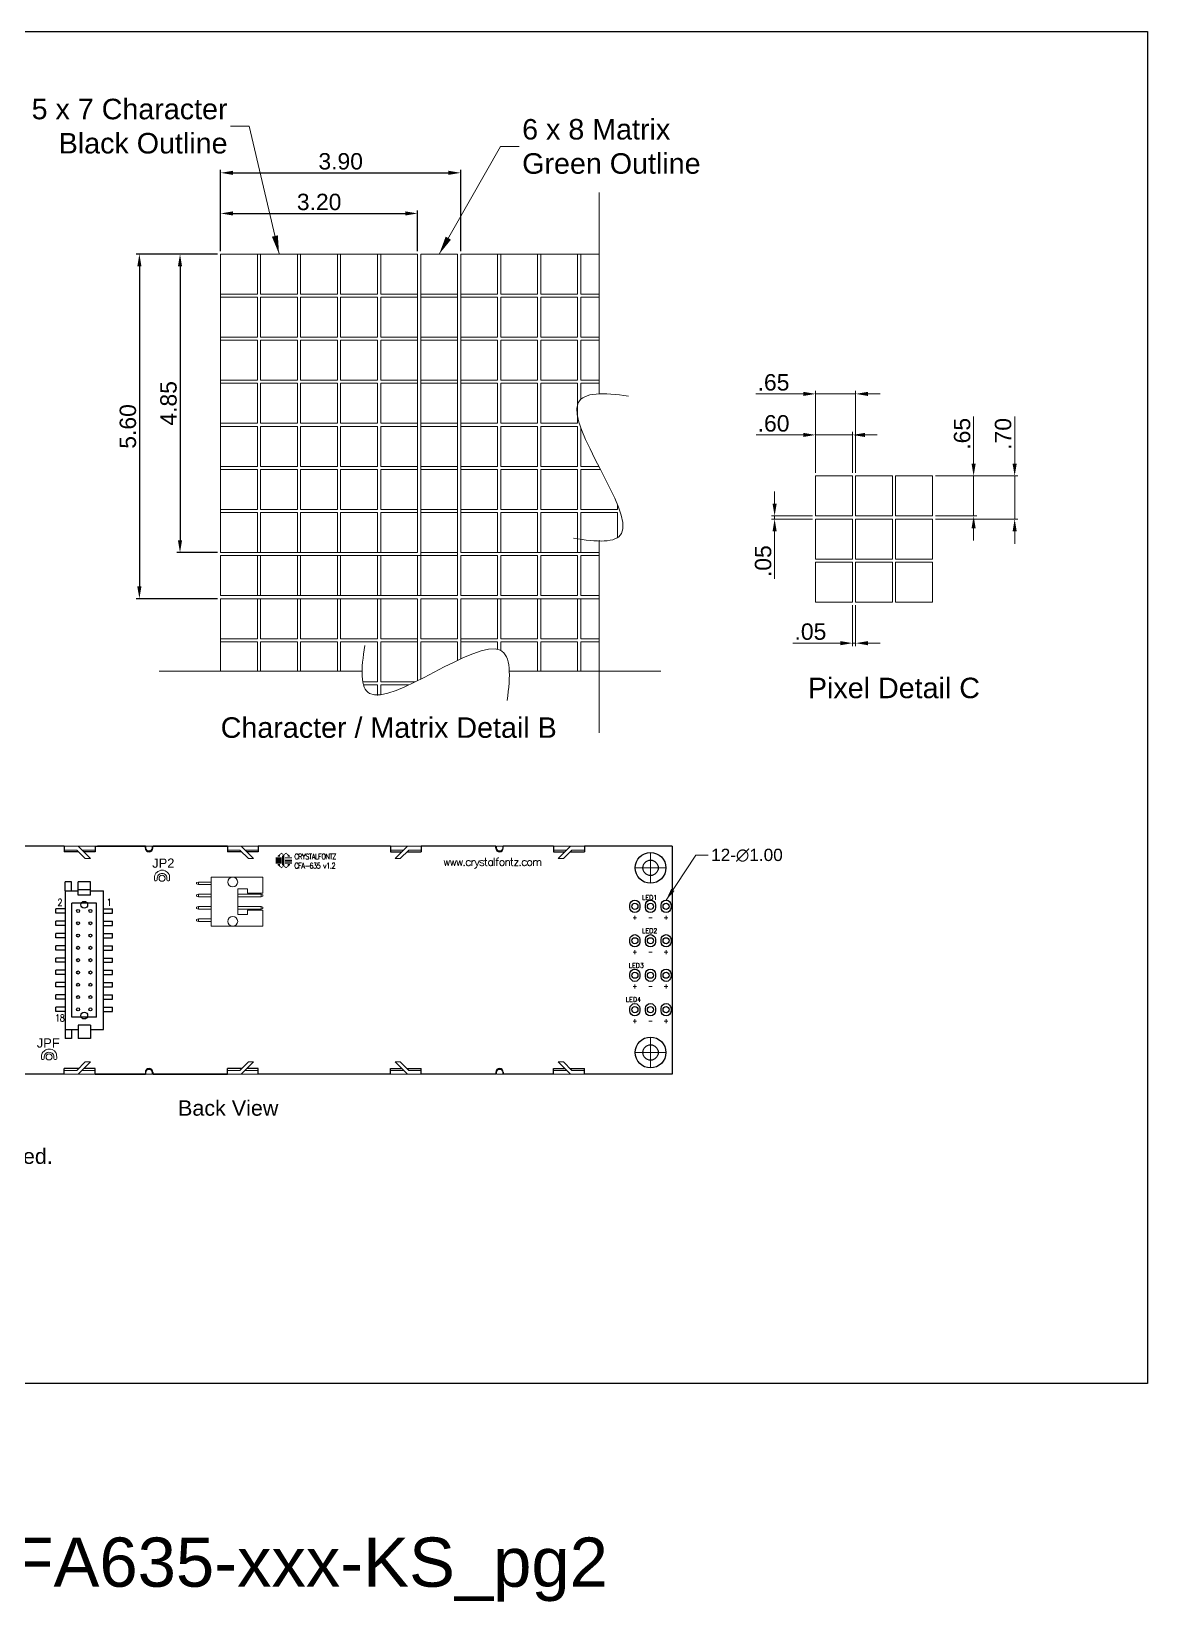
# Model space of a CAD drawing. Extents: x 365 to 1637, y -92 to 444.
# Drawn here: x 794.9 to 976.2, y 188.8 to 443.9 of the extents above; entities that cross this region are included whole.
import ezdxf

# ---------------------------------------------------------------- set-up
doc = ezdxf.new("R2010")
doc.units = 0
doc.linetypes.add('CENTER2', pattern=[28.575, 19.05, -3.175, 3.175, -3.175])
doc.layers.get('0').update_dxf_attribs({"linetype": 'CONTINUOUS'})
doc.layers.get('DEFPOINTS').update_dxf_attribs({"color": 252, "linetype": 'CONTINUOUS'})
for name, color, linetype, lineweight in [('-Dim_mm', 5, 'CONTINUOUS', 13), ('-Text', 7, 'CONTINUOUS', 9), ('AA Detail', 6, 'CONTINUOUS', 20), ('ACTIVE_AREA', 6, 'CONTINUOUS', 0), ('BEZEL', 7, 'CONTINUOUS', 18), ('CENTER', 1, 'CENTER2', 9), ('Character', 7, 'CONTINUOUS', 20), ('USB', 253, 'CONTINUOUS', 0)]:
    doc.layers.add(name, color=color, linetype=linetype, lineweight=lineweight)
for name, color, linetype in [('OBJ', 7, 'CONTINUOUS'), ('PCB', 94, 'CONTINUOUS'), ('TEXT', 5, 'CONTINUOUS')]:
    doc.layers.add(name, color=color, linetype=linetype)
doc.layers.add('VIEWPORT', color=8, linetype='CONTINUOUS', plot=False)
doc.styles.add('MOBack', font='simplex8.shx', dxfattribs={"height": 2.5})
doc.styles.get("Standard").update_dxf_attribs({"font": 'arial.ttf'})
doc.styles.add('STYLE1', font='arial.ttf')
doc.dimstyles.new('10x LO_mm', dxfattribs={"dimtxt": 2.6666, "dimasz": 2, "dimexe": 0.5, "dimexo": 0.5, "dimgap": 0.5, "dimtad": 1, "dimlfac": 0.1, "dimzin": 4, "dimdsep": 46, "dimtxsty": 'STYLE1', "dimcen": -2.5, "dimclrd": 256, "dimclre": 256, "dimclrt": 256, "dimadec": 0, "dimazin": 0, "dimtp": 0.5, "dimtm": 0.5, "dimtfac": 1, "dimtmove": 0, "dimatfit": 1, "dimfxl": 0, "dimtolj": 1, "dimtzin": 0, "dimlwd": -1, "dimlwe": -1, "dimarcsym": 0})
doc.dimstyles.new('10x_mm', dxfattribs={"dimtxt": 2.66, "dimasz": 2, "dimexe": 0.5, "dimexo": 0.5, "dimgap": 0.5, "dimtad": 1, "dimlfac": 0.1, "dimzin": 4, "dimdsep": 46, "dimtxsty": 'STYLE1', "dimcen": 2.5, "dimclrd": 256, "dimclre": 256, "dimclrt": 256, "dimadec": 0, "dimazin": 0, "dimtp": 0.5, "dimtm": 0.5, "dimtfac": 1, "dimtmove": 0, "dimatfit": 1, "dimfxl": 0, "dimtolj": 1, "dimtzin": 0, "dimlwd": -1, "dimlwe": -1, "dimarcsym": 0})
doc.dimstyles.new('Cfontz_mm', dxfattribs={"dimtxt": 2, "dimasz": 2, "dimexe": 0.5, "dimexo": 0.5, "dimgap": 0.5, "dimtad": 1, "dimzin": 4, "dimdsep": 46, "dimtxsty": 'STYLE1', "dimcen": 2.5, "dimclrd": 256, "dimclre": 256, "dimclrt": 256, "dimadec": 0, "dimazin": 0, "dimtp": 0.5, "dimtm": 0.5, "dimtfac": 1, "dimtmove": 0, "dimatfit": 1, "dimfxl": 0, "dimtolj": 1, "dimtzin": 0, "dimlwd": -1, "dimlwe": -1, "dimarcsym": 0})
doc.dimstyles.new('LO_mm', dxfattribs={"dimtxt": 2.6666, "dimasz": 3, "dimexe": 0.5, "dimexo": 0.5, "dimgap": 0.5, "dimtad": 1, "dimzin": 4, "dimdsep": 46, "dimtxsty": 'STYLE1', "dimcen": -2.5, "dimclrd": 256, "dimclre": 256, "dimclrt": 256, "dimadec": 0, "dimazin": 0, "dimtp": 0.5, "dimtm": 0.5, "dimtfac": 1, "dimtmove": 0, "dimatfit": 1, "dimfxl": 0, "dimtolj": 1, "dimtzin": 0, "dimlwd": -1, "dimlwe": -1, "dimarcsym": 0})

# ---------------------------------------------------------------- blocks, each defined once
blk = doc.blocks.new('*D84')
at = {"layer": '-Dim_mm', "transparency": 16777216}
for p, q in [((920.28, 378.33), (912.62, 378.33)), ((922.28, 372.16), (922.28, 378.83)), ((928.28, 378.33), (922.28, 378.33)), ((928.28, 372.16), (928.28, 378.83)), ((930.28, 378.33), (932.28, 378.33))]:
    blk.add_line(p, q, dxfattribs=at)
for points in [[(920.28, 378.66), (920.28, 378), (922.28, 378.33)], [(930.28, 378.66), (930.28, 378), (928.28, 378.33)]]:
    blk.add_solid(points, dxfattribs=at)
at = {"layer": 'DEFPOINTS', "color": 0, "transparency": 16777216}
for p in [(922.28, 378.33), (922.28, 371.66), (928.28, 371.66)]:
    blk.add_point(p, dxfattribs=at)
at = {"layer": '-Dim_mm', "transparency": 16777216, "insert": (915.45, 380.19), "char_height": 2.667, "attachment_point": 5, "style": 'STYLE1'}
blk.add_mtext('\\A1;.60', dxfattribs=at)
blk = doc.blocks.new('*D85')
at = {"layer": '-Dim_mm', "transparency": 16777216}
for p, q in [((922.28, 372.16), (922.28, 385.5)), ((928.78, 372.16), (928.78, 385.5)), ((920.28, 385), (912.59, 385)), ((928.78, 385), (922.28, 385)), ((930.78, 385), (932.78, 385))]:
    blk.add_line(p, q, dxfattribs=at)
for points in [[(920.28, 385.33), (920.28, 384.66), (922.28, 385)], [(930.78, 385.33), (930.78, 384.66), (928.78, 385)]]:
    blk.add_solid(points, dxfattribs=at)
at = {"layer": 'DEFPOINTS', "color": 0, "transparency": 16777216}
for p in [(922.28, 385), (922.28, 371.66), (928.78, 371.66)]:
    blk.add_point(p, dxfattribs=at)
at = {"layer": '-Dim_mm', "transparency": 16777216, "insert": (915.44, 386.86), "char_height": 2.667, "attachment_point": 5, "style": 'STYLE1'}
blk.add_mtext('\\A1;.65', dxfattribs=at)
blk = doc.blocks.new('*D86')
at = {"layer": '-Dim_mm', "transparency": 16777216}
for p, q in [((947.95, 373.66), (947.95, 381.35)), ((941.78, 371.66), (948.45, 371.66)), ((947.95, 365.16), (947.95, 371.66)), ((941.78, 365.16), (948.45, 365.16)), ((947.95, 363.16), (947.95, 361.16))]:
    blk.add_line(p, q, dxfattribs=at)
for points in [[(947.62, 373.66), (948.28, 373.66), (947.95, 371.66)], [(947.62, 363.16), (948.28, 363.16), (947.95, 365.16)]]:
    blk.add_solid(points, dxfattribs=at)
at = {"layer": 'DEFPOINTS', "color": 0, "transparency": 16777216}
for p in [(941.28, 371.66), (947.95, 371.66), (941.28, 365.16)]:
    blk.add_point(p, dxfattribs=at)
at = {"layer": '-Dim_mm', "transparency": 16777216, "insert": (946.09, 378.51), "char_height": 2.667, "attachment_point": 5, "rotation": 90, "style": 'STYLE1'}
blk.add_mtext('\\A1;.65', dxfattribs=at)
blk = doc.blocks.new('*D87')
at = {"layer": '-Dim_mm', "transparency": 16777216}
for p, q in [((954.62, 373.66), (954.62, 381.32)), ((941.78, 371.66), (955.12, 371.66)), ((954.62, 364.66), (954.62, 371.66)), ((941.78, 364.66), (955.12, 364.66)), ((954.62, 362.66), (954.62, 360.66))]:
    blk.add_line(p, q, dxfattribs=at)
for points in [[(954.28, 373.66), (954.95, 373.66), (954.62, 371.66)], [(954.28, 362.66), (954.95, 362.66), (954.62, 364.66)]]:
    blk.add_solid(points, dxfattribs=at)
at = {"layer": 'DEFPOINTS', "color": 0, "transparency": 16777216}
for p in [(941.28, 371.66), (954.62, 371.66), (941.28, 364.66)]:
    blk.add_point(p, dxfattribs=at)
at = {"layer": '-Dim_mm', "transparency": 16777216, "insert": (952.75, 378.49), "char_height": 2.667, "attachment_point": 5, "rotation": 90, "style": 'STYLE1'}
blk.add_mtext('\\A1;.70', dxfattribs=at)
blk = doc.blocks.new('*D88')
at = {"layer": '-Dim_mm', "transparency": 16777216}
for p, q in [((928.28, 350.66), (928.28, 344)), ((928.78, 350.66), (928.78, 344)), ((926.28, 344.5), (918.59, 344.5)), ((928.78, 344.5), (928.28, 344.5)), ((930.78, 344.5), (932.78, 344.5))]:
    blk.add_line(p, q, dxfattribs=at)
for points in [[(926.28, 344.83), (926.28, 344.16), (928.28, 344.5)], [(930.78, 344.83), (930.78, 344.16), (928.78, 344.5)]]:
    blk.add_solid(points, dxfattribs=at)
at = {"layer": 'DEFPOINTS', "color": 0, "transparency": 16777216}
for p in [(928.28, 351.16), (928.78, 351.16), (928.28, 344.5)]:
    blk.add_point(p, dxfattribs=at)
at = {"layer": '-Dim_mm', "transparency": 16777216, "insert": (921.44, 346.36), "char_height": 2.667, "attachment_point": 5, "style": 'STYLE1'}
blk.add_mtext('\\A1;.05', dxfattribs=at)
blk = doc.blocks.new('*D89')
at = {"layer": '-Dim_mm', "transparency": 16777216}
for p, q in [((915.62, 367.16), (915.62, 369.16)), ((921.78, 365.16), (915.12, 365.16)), ((915.62, 365.16), (915.62, 364.66)), ((921.78, 364.66), (915.12, 364.66)), ((915.62, 362.66), (915.62, 354.97))]:
    blk.add_line(p, q, dxfattribs=at)
for points in [[(915.28, 367.16), (915.95, 367.16), (915.62, 365.16)], [(915.28, 362.66), (915.95, 362.66), (915.62, 364.66)]]:
    blk.add_solid(points, dxfattribs=at)
at = {"layer": 'DEFPOINTS', "color": 0, "transparency": 16777216}
for p in [(922.28, 365.16), (915.62, 364.66), (922.28, 364.66)]:
    blk.add_point(p, dxfattribs=at)
at = {"layer": '-Dim_mm', "transparency": 16777216, "insert": (913.76, 357.82), "char_height": 2.667, "attachment_point": 5, "rotation": 90, "style": 'STYLE1'}
blk.add_mtext('\\A1;.05', dxfattribs=at)
blk = doc.blocks.new('*D95')
at = {"layer": 'DEFPOINTS', "color": 0, "transparency": 16777216}
for p in [(857.62, 414.31), (825.62, 407.71), (857.62, 407.71)]:
    blk.add_point(p, dxfattribs=at)
at = {"layer": 'TEXT', "transparency": 16777216}
for p, q in [((825.62, 408.21), (825.62, 414.81)), ((827.62, 414.31), (855.62, 414.31)), ((857.62, 408.21), (857.62, 414.81))]:
    blk.add_line(p, q, dxfattribs=at)
for points in [[(827.62, 414.65), (827.62, 413.98), (825.62, 414.31)], [(855.62, 414.65), (855.62, 413.98), (857.62, 414.31)]]:
    blk.add_solid(points, dxfattribs=at)
at = {"layer": 'TEXT', "transparency": 16777216, "insert": (841.62, 416.17), "char_height": 2.66, "attachment_point": 5, "style": 'STYLE1'}
blk.add_mtext('\\A1;3.20', dxfattribs=at)
blk = doc.blocks.new('*D96')
at = {"layer": 'DEFPOINTS', "color": 0, "transparency": 16777216}
for p in [(864.62, 420.91), (825.62, 407.71), (864.62, 407.71)]:
    blk.add_point(p, dxfattribs=at)
at = {"layer": 'TEXT', "transparency": 16777216}
for p, q in [((825.62, 408.21), (825.62, 421.41)), ((864.62, 408.21), (864.62, 421.41)), ((827.62, 420.91), (862.62, 420.91))]:
    blk.add_line(p, q, dxfattribs=at)
for points in [[(827.62, 421.25), (827.62, 420.58), (825.62, 420.91)], [(862.62, 421.25), (862.62, 420.58), (864.62, 420.91)]]:
    blk.add_solid(points, dxfattribs=at)
at = {"layer": 'TEXT', "transparency": 16777216, "insert": (845.12, 422.77), "char_height": 2.66, "attachment_point": 5, "style": 'STYLE1'}
blk.add_mtext('\\A1;3.90', dxfattribs=at)
blk = doc.blocks.new('*D97')
at = {"layer": 'DEFPOINTS', "color": 0, "transparency": 16777216}
for p in [(825.62, 407.71), (819.02, 359.21), (825.62, 359.21)]:
    blk.add_point(p, dxfattribs=at)
at = {"layer": 'TEXT', "transparency": 16777216}
for p, q in [((825.12, 407.71), (818.52, 407.71)), ((819.02, 405.71), (819.02, 361.21)), ((825.12, 359.21), (818.52, 359.21))]:
    blk.add_line(p, q, dxfattribs=at)
for points in [[(818.68, 405.71), (819.35, 405.71), (819.02, 407.71)], [(818.68, 361.21), (819.35, 361.21), (819.02, 359.21)]]:
    blk.add_solid(points, dxfattribs=at)
at = {"layer": 'TEXT', "transparency": 16777216, "insert": (817.16, 383.46), "char_height": 2.66, "attachment_point": 5, "rotation": 90, "style": 'STYLE1'}
blk.add_mtext('\\A1;4.85', dxfattribs=at)
blk = doc.blocks.new('*D98')
at = {"layer": 'DEFPOINTS', "color": 0, "transparency": 16777216}
for p in [(825.62, 407.71), (812.42, 351.71), (825.62, 351.71)]:
    blk.add_point(p, dxfattribs=at)
at = {"layer": 'TEXT', "transparency": 16777216}
for p, q in [((825.12, 407.71), (811.92, 407.71)), ((812.42, 405.71), (812.42, 353.71)), ((825.12, 351.71), (811.92, 351.71))]:
    blk.add_line(p, q, dxfattribs=at)
for points in [[(812.08, 405.71), (812.75, 405.71), (812.42, 407.71)], [(812.08, 353.71), (812.75, 353.71), (812.42, 351.71)]]:
    blk.add_solid(points, dxfattribs=at)
at = {"layer": 'TEXT', "transparency": 16777216, "insert": (810.56, 379.71), "char_height": 2.66, "attachment_point": 5, "rotation": 90, "style": 'STYLE1'}
blk.add_mtext('\\A1;5.60', dxfattribs=at)

msp = doc.modelspace()

# ---------------------------------------------------------------- linework, layer by layer
at = {"layer": '-Dim_mm'}
for p, q in [((887.118, 385.013), (887.118, 417.715)), ((887.118, 361.224), (887.118, 329.944)), ((848.589, 339.944), (815.618, 339.944)), ((872.513, 339.944), (897.118, 339.944))]:
    msp.add_line(p, q, dxfattribs=at)
for points in [[(882.94, 361.569), (886.766, 360.894), (897.398, 360.431), (876.977, 385.382), (887.839, 385.25), (891.878, 384.648)], [(849.069, 344.121), (848.394, 340.296), (847.931, 329.664), (872.882, 350.085), (872.75, 339.223), (872.148, 335.184)]]:
    msp.add_open_spline(points, degree=3, knots=[1.7718232, 1.7718232, 1.7718232, 1.7718232, 5.4594585, 14.4190278, 18.2769935, 18.2769935, 18.2769935, 18.2769935], dxfattribs=at)
at = {"layer": 'AA Detail'}
for points in [[(922.283, 371.663), (928.283, 371.663), (928.283, 365.163), (922.283, 365.163)], [(928.783, 371.663), (934.783, 371.663), (934.783, 365.163), (928.783, 365.163)], [(935.283, 371.663), (941.283, 371.663), (941.283, 365.163), (935.283, 365.163)], [(922.283, 364.663), (928.283, 364.663), (928.283, 358.163), (922.283, 358.163)], [(928.783, 364.663), (934.783, 364.663), (934.783, 358.163), (928.783, 358.163)], [(935.283, 364.663), (941.283, 364.663), (941.283, 358.163), (935.283, 358.163)], [(922.283, 357.663), (928.283, 357.663), (928.283, 351.163), (922.283, 351.163)], [(928.783, 357.663), (934.783, 357.663), (934.783, 351.163), (928.783, 351.163)], [(935.283, 357.663), (941.283, 357.663), (941.283, 351.163), (935.283, 351.163)]]:
    msp.add_lwpolyline(points, close=True, dxfattribs=at)
at = {"layer": 'ACTIVE_AREA'}
for points in [[(831.618, 407.715), (825.618, 407.715), (825.618, 401.215), (831.618, 401.215)], [(838.118, 407.715), (832.118, 407.715), (832.118, 401.215), (838.118, 401.215)], [(844.618, 407.715), (838.618, 407.715), (838.618, 401.215), (844.618, 401.215)], [(851.118, 407.715), (845.118, 407.715), (845.118, 401.215), (851.118, 401.215)], [(857.618, 407.715), (851.618, 407.715), (851.618, 401.215), (857.618, 401.215)], [(864.118, 407.715), (858.118, 407.715), (858.118, 401.215), (864.118, 401.215)], [(870.618, 407.715), (864.618, 407.715), (864.618, 401.215), (870.618, 401.215)], [(877.118, 407.715), (871.118, 407.715), (871.118, 401.215), (877.118, 401.215)], [(883.618, 407.715), (877.618, 407.715), (877.618, 401.215), (883.618, 401.215)], [(831.618, 400.715), (825.618, 400.715), (825.618, 394.215), (831.618, 394.215)], [(838.118, 400.715), (832.118, 400.715), (832.118, 394.215), (838.118, 394.215)], [(844.618, 400.715), (838.618, 400.715), (838.618, 394.215), (844.618, 394.215)], [(851.118, 400.715), (845.118, 400.715), (845.118, 394.215), (851.118, 394.215)], [(857.618, 400.715), (851.618, 400.715), (851.618, 394.215), (857.618, 394.215)], [(864.118, 400.715), (858.118, 400.715), (858.118, 394.215), (864.118, 394.215)], [(870.618, 400.715), (864.618, 400.715), (864.618, 394.215), (870.618, 394.215)], [(877.118, 400.715), (871.118, 400.715), (871.118, 394.215), (877.118, 394.215)], [(883.618, 400.715), (877.618, 400.715), (877.618, 394.215), (883.618, 394.215)], [(831.618, 393.715), (825.618, 393.715), (825.618, 387.215), (831.618, 387.215)], [(838.118, 393.715), (832.118, 393.715), (832.118, 387.215), (838.118, 387.215)], [(844.618, 393.715), (838.618, 393.715), (838.618, 387.215), (844.618, 387.215)], [(851.118, 393.715), (845.118, 393.715), (845.118, 387.215), (851.118, 387.215)], [(857.618, 393.715), (851.618, 393.715), (851.618, 387.215), (857.618, 387.215)], [(864.118, 393.715), (858.118, 393.715), (858.118, 387.215), (864.118, 387.215)], [(870.618, 393.715), (864.618, 393.715), (864.618, 387.215), (870.618, 387.215)], [(877.118, 393.715), (871.118, 393.715), (871.118, 387.215), (877.118, 387.215)], [(883.618, 393.715), (877.618, 393.715), (877.618, 387.215), (883.618, 387.215)], [(831.618, 386.715), (825.618, 386.715), (825.618, 380.215), (831.618, 380.215)], [(838.118, 386.715), (832.118, 386.715), (832.118, 380.215), (838.118, 380.215)], [(844.618, 386.715), (838.618, 386.715), (838.618, 380.215), (844.618, 380.215)], [(851.118, 386.715), (845.118, 386.715), (845.118, 380.215), (851.118, 380.215)], [(857.618, 386.715), (851.618, 386.715), (851.618, 380.215), (857.618, 380.215)], [(864.118, 386.715), (858.118, 386.715), (858.118, 380.215), (864.118, 380.215)], [(870.618, 386.715), (864.618, 386.715), (864.618, 380.215), (870.618, 380.215)], [(877.118, 386.715), (871.118, 386.715), (871.118, 380.215), (877.118, 380.215)], [(883.618, 386.715), (877.618, 386.715), (877.618, 380.215), (883.618, 380.215)], [(831.618, 379.715), (825.618, 379.715), (825.618, 373.215), (831.618, 373.215)], [(838.118, 379.715), (832.118, 379.715), (832.118, 373.215), (838.118, 373.215)], [(844.618, 379.715), (838.618, 379.715), (838.618, 373.215), (844.618, 373.215)], [(851.118, 379.715), (845.118, 379.715), (845.118, 373.215), (851.118, 373.215)], [(857.618, 379.715), (851.618, 379.715), (851.618, 373.215), (857.618, 373.215)], [(864.118, 379.715), (858.118, 379.715), (858.118, 373.215), (864.118, 373.215)], [(870.618, 379.715), (864.618, 379.715), (864.618, 373.215), (870.618, 373.215)], [(877.118, 379.715), (871.118, 379.715), (871.118, 373.215), (877.118, 373.215)], [(883.618, 379.715), (877.618, 379.715), (877.618, 373.215), (883.618, 373.215)], [(831.618, 372.715), (825.618, 372.715), (825.618, 366.215), (831.618, 366.215)], [(838.118, 372.715), (832.118, 372.715), (832.118, 366.215), (838.118, 366.215)], [(844.618, 372.715), (838.618, 372.715), (838.618, 366.215), (844.618, 366.215)], [(851.118, 372.715), (845.118, 372.715), (845.118, 366.215), (851.118, 366.215)], [(857.618, 372.715), (851.618, 372.715), (851.618, 366.215), (857.618, 366.215)], [(864.118, 372.715), (858.118, 372.715), (858.118, 366.215), (864.118, 366.215)], [(870.618, 372.715), (864.618, 372.715), (864.618, 366.215), (870.618, 366.215)], [(877.118, 372.715), (871.118, 372.715), (871.118, 366.215), (877.118, 366.215)], [(883.618, 372.715), (877.618, 372.715), (877.618, 366.215), (883.618, 366.215)], [(831.618, 365.715), (825.618, 365.715), (825.618, 359.215), (831.618, 359.215)], [(838.118, 365.715), (832.118, 365.715), (832.118, 359.215), (838.118, 359.215)], [(844.618, 365.715), (838.618, 365.715), (838.618, 359.215), (844.618, 359.215)], [(851.118, 365.715), (845.118, 365.715), (845.118, 359.215), (851.118, 359.215)], [(857.618, 365.715), (851.618, 365.715), (851.618, 359.215), (857.618, 359.215)], [(864.118, 365.715), (858.118, 365.715), (858.118, 359.215), (864.118, 359.215)], [(870.618, 365.715), (864.618, 365.715), (864.618, 359.215), (870.618, 359.215)], [(877.118, 365.715), (871.118, 365.715), (871.118, 359.215), (877.118, 359.215)], [(883.618, 365.715), (877.618, 365.715), (877.618, 359.215), (883.618, 359.215)], [(831.618, 358.715), (825.618, 358.715), (825.618, 352.215), (831.618, 352.215)], [(838.118, 358.715), (832.118, 358.715), (832.118, 352.215), (838.118, 352.215)], [(844.618, 358.715), (838.618, 358.715), (838.618, 352.215), (844.618, 352.215)], [(851.118, 358.715), (845.118, 358.715), (845.118, 352.215), (851.118, 352.215)], [(857.618, 358.715), (851.618, 358.715), (851.618, 352.215), (857.618, 352.215)], [(864.118, 358.715), (858.118, 358.715), (858.118, 352.215), (864.118, 352.215)], [(870.618, 358.715), (864.618, 358.715), (864.618, 352.215), (870.618, 352.215)], [(877.118, 358.715), (871.118, 358.715), (871.118, 352.215), (877.118, 352.215)], [(883.618, 358.715), (877.618, 358.715), (877.618, 352.215), (883.618, 352.215)], [(831.618, 351.715), (825.618, 351.715), (825.618, 345.215), (831.618, 345.215)], [(838.118, 351.715), (832.118, 351.715), (832.118, 345.215), (838.118, 345.215)], [(844.618, 351.715), (838.618, 351.715), (838.618, 345.215), (844.618, 345.215)], [(851.118, 351.715), (845.118, 351.715), (845.118, 345.215), (851.118, 345.215)], [(857.618, 351.715), (851.618, 351.715), (851.618, 345.215), (857.618, 345.215)], [(864.118, 351.715), (858.118, 351.715), (858.118, 345.215), (864.118, 345.215)], [(870.618, 351.715), (864.618, 351.715), (864.618, 345.215), (870.618, 345.215)], [(877.118, 351.715), (871.118, 351.715), (871.118, 345.215), (877.118, 345.215)], [(883.618, 351.715), (877.618, 351.715), (877.618, 345.215), (883.618, 345.215)]]:
    msp.add_lwpolyline(points, close=True, dxfattribs=at)
for points in [[(887.118, 407.715), (884.118, 407.715), (884.118, 401.215), (887.118, 401.215)], [(887.118, 400.715), (884.118, 400.715), (884.118, 394.215), (887.118, 394.215)], [(887.118, 393.715), (884.118, 393.715), (884.118, 387.215), (887.118, 387.215)], [(887.118, 386.715), (884.118, 386.715), (884.118, 384.101)], [(884.118, 379.504), (884.118, 373.215), (887.068, 373.215)], [(887.328, 372.715), (884.118, 372.715), (884.118, 366.215), (890.118, 366.215), (890.118, 366.943)], [(890.118, 361.657), (890.118, 365.715), (884.118, 365.715), (884.118, 359.215), (887.118, 359.215)], [(887.118, 358.715), (884.118, 358.715), (884.118, 352.215), (887.118, 352.215)], [(887.118, 351.715), (884.118, 351.715), (884.118, 345.215), (887.118, 345.215)], [(831.618, 339.944), (831.618, 344.715), (825.618, 344.715), (825.618, 339.944)], [(838.118, 339.944), (838.118, 344.715), (832.118, 344.715), (832.118, 339.944)], [(844.618, 339.944), (844.618, 344.715), (838.618, 344.715), (838.618, 339.944)], [(848.702, 338.215), (851.118, 338.215), (851.118, 344.715), (845.118, 344.715), (845.118, 339.944)], [(857.618, 338.402), (857.618, 344.715), (851.618, 344.715), (851.618, 338.215), (857.239, 338.215)], [(864.118, 341.71), (864.118, 344.715), (858.118, 344.715), (858.118, 338.654)], [(870.618, 343.499), (870.618, 344.715), (864.618, 344.715), (864.618, 341.945)], [(877.118, 339.944), (877.118, 344.715), (871.118, 344.715), (871.118, 343.313)], [(883.618, 339.944), (883.618, 344.715), (877.618, 344.715), (877.618, 339.944)], [(887.118, 344.715), (884.118, 344.715), (884.118, 339.944)], [(851.118, 335.99), (851.118, 337.715), (848.818, 337.715)], [(856.201, 337.715), (851.618, 337.715), (851.618, 336.231)]]:
    msp.add_lwpolyline(points, dxfattribs=at)
at = {"layer": 'BEZEL'}
for p, q in [((805.214, 311.493), (800.214, 311.493)), ((802.478, 311.493), (804.478, 309.492)), ((831.714, 311.493), (826.714, 311.493)), ((828.978, 311.493), (830.978, 309.492)), ((853.214, 311.493), (858.214, 311.493)), ((855.951, 311.493), (853.95, 309.492)), ((879.714, 311.493), (884.714, 311.493)), ((882.451, 311.493), (880.45, 309.492)), ((802.229, 310.893), (800.214, 310.893)), ((802.229, 310.893), (803.63, 309.492)), ((805.214, 310.893), (803.078, 310.893)), ((803.63, 309.492), (804.478, 309.492)), ((813.989, 310.893), (813.989, 310.893)), ((828.729, 310.893), (826.714, 310.893)), ((828.729, 310.893), (830.13, 309.492)), ((831.714, 310.893), (829.578, 310.893)), ((830.13, 309.492), (830.978, 309.492)), ((853.214, 310.893), (855.351, 310.893)), ((854.799, 309.492), (853.95, 309.492)), ((856.199, 310.893), (854.799, 309.492)), ((856.199, 310.893), (858.214, 310.893)), ((879.714, 310.893), (881.851, 310.893)), ((881.299, 309.492), (880.45, 309.492)), ((882.699, 310.893), (881.299, 309.492)), ((882.699, 310.893), (884.714, 310.893)), ((802.229, 275.093), (803.63, 276.494)), ((802.478, 274.493), (804.478, 276.494)), ((803.63, 276.494), (804.478, 276.494)), ((828.729, 275.093), (830.13, 276.494)), ((828.978, 274.493), (830.978, 276.494)), ((830.13, 276.494), (830.978, 276.494)), ((854.799, 276.494), (853.95, 276.494)), ((855.951, 274.493), (853.95, 276.494)), ((856.199, 275.093), (854.799, 276.494)), ((881.299, 276.494), (880.45, 276.494)), ((882.451, 274.493), (880.45, 276.494)), ((882.699, 275.093), (881.299, 276.494)), ((802.229, 275.093), (800.214, 275.093)), ((805.214, 274.493), (800.214, 274.493)), ((805.214, 275.093), (803.078, 275.093)), ((828.729, 275.093), (826.714, 275.093)), ((831.714, 274.493), (826.714, 274.493)), ((831.714, 275.093), (829.578, 275.093)), ((853.214, 275.093), (855.351, 275.093)), ((853.214, 274.493), (858.214, 274.493)), ((856.199, 275.093), (858.214, 275.093)), ((879.714, 275.093), (881.851, 275.093)), ((879.714, 274.493), (884.714, 274.493)), ((882.699, 275.093), (884.714, 275.093))]:
    msp.add_line(p, q, dxfattribs=at)
for points in [[(813.489, 311.493), (813.489, 311.242, 0.4142136), (813.989, 310.742, 0.4142136), (814.489, 311.242), (814.489, 311.493)], [(870.439, 311.493), (870.439, 311.242, 0.4142136), (870.939, 310.742, 0.4142136), (871.439, 311.242), (871.439, 311.493)], [(813.489, 274.493), (813.489, 274.744, -0.4142136), (813.989, 275.244, -0.4142136), (814.489, 274.744), (814.489, 274.493)], [(870.439, 274.493), (870.439, 274.744, -0.4142136), (870.939, 275.244, -0.4142136), (871.439, 274.744), (871.439, 274.493)]]:
    msp.add_lwpolyline(points, format="xyb", close=True, dxfattribs=at)
at = {"layer": 'CENTER'}
for p, q in [((895.464, 305.493), (895.464, 310.493)), ((892.964, 307.993), (897.964, 307.993)), ((895.464, 275.493), (895.464, 280.493)), ((892.964, 277.993), (897.964, 277.993))]:
    msp.add_line(p, q, dxfattribs=at)
at = {"layer": 'Character'}
msp.add_lwpolyline([(825.618, 359.215), (857.618, 359.215), (857.618, 407.715), (825.618, 407.715)], close=True, dxfattribs=at)
at = {"layer": 'Character', "color": 3}
msp.add_lwpolyline([(864.118, 407.715), (864.118, 352.215), (825.618, 352.215), (825.618, 358.715), (858.118, 358.715), (858.118, 407.715)], close=True, dxfattribs=at)
at = {"layer": 'Character'}
for points in [[(887.118, 407.715), (864.618, 407.715), (864.618, 359.215), (887.118, 359.215)], [(857.618, 338.402), (857.618, 351.715), (825.618, 351.715), (825.618, 339.944)], [(887.118, 351.715), (864.618, 351.715), (864.618, 341.945)]]:
    msp.add_lwpolyline(points, dxfattribs=at)
at = {"layer": 'OBJ'}
for p, q in [((801.364, 305.743), (800.364, 305.743)), ((800.364, 304.243), (800.364, 305.743)), ((801.364, 304.243), (801.364, 305.743))]:
    msp.add_line(p, q, dxfattribs=at)
at = {"layer": 'OBJ', "ltscale": 0.1}
for p, q in [((800.364, 304.243), (800.364, 281.743)), ((800.364, 304.243), (802.464, 304.243)), ((802.464, 303.551), (802.464, 305.743)), ((804.464, 305.743), (802.464, 305.743)), ((804.464, 304.441), (802.464, 304.441)), ((804.464, 303.551), (804.464, 305.743)), ((804.464, 304.243), (806.564, 304.243)), ((806.564, 281.743), (806.564, 304.243)), ((800.364, 301.343), (798.864, 301.343)), ((798.864, 300.643), (798.864, 301.343)), ((801.464, 283.743), (801.464, 302.243)), ((805.464, 302.243), (801.464, 302.243)), ((804.464, 303.551), (802.464, 303.551)), ((805.464, 283.743), (805.464, 302.243)), ((806.564, 301.343), (808.064, 301.343)), ((808.064, 300.643), (808.064, 301.343)), ((800.364, 300.643), (798.864, 300.643)), ((800.364, 299.343), (798.864, 299.343)), ((798.864, 298.643), (798.864, 299.343)), ((800.364, 298.643), (798.864, 298.643)), ((806.564, 300.643), (808.064, 300.643)), ((806.564, 299.343), (808.064, 299.343)), ((806.564, 298.643), (808.064, 298.643)), ((808.064, 298.643), (808.064, 299.343)), ((800.364, 297.343), (798.864, 297.343)), ((798.864, 296.643), (798.864, 297.343)), ((800.364, 296.643), (798.864, 296.643)), ((806.564, 297.343), (808.064, 297.343)), ((806.564, 296.643), (808.064, 296.643)), ((808.064, 296.643), (808.064, 297.343)), ((800.364, 295.343), (798.864, 295.343)), ((798.864, 294.643), (798.864, 295.343)), ((800.364, 294.643), (798.864, 294.643)), ((806.564, 295.343), (808.064, 295.343)), ((806.564, 294.643), (808.064, 294.643)), ((808.064, 294.643), (808.064, 295.343)), ((800.364, 293.343), (798.864, 293.343)), ((798.864, 292.643), (798.864, 293.343)), ((800.364, 292.643), (798.864, 292.643)), ((800.364, 291.343), (798.864, 291.343)), ((798.864, 290.643), (798.864, 291.343)), ((806.564, 293.343), (808.064, 293.343)), ((806.564, 292.643), (808.064, 292.643)), ((806.564, 291.343), (808.064, 291.343)), ((808.064, 292.643), (808.064, 293.343)), ((808.064, 290.643), (808.064, 291.343)), ((800.364, 290.643), (798.864, 290.643)), ((800.364, 289.343), (798.864, 289.343)), ((798.864, 288.643), (798.864, 289.343)), ((800.364, 288.643), (798.864, 288.643)), ((806.564, 290.643), (808.064, 290.643)), ((806.564, 289.343), (808.064, 289.343)), ((806.564, 288.643), (808.064, 288.643)), ((808.064, 288.643), (808.064, 289.343)), ((800.364, 287.343), (798.864, 287.343)), ((798.864, 286.643), (798.864, 287.343)), ((800.364, 286.643), (798.864, 286.643)), ((806.564, 287.343), (808.064, 287.343)), ((806.564, 286.643), (808.064, 286.643)), ((808.064, 286.643), (808.064, 287.343)), ((800.364, 285.343), (798.864, 285.343)), ((798.864, 284.643), (798.864, 285.343)), ((800.364, 284.643), (798.864, 284.643)), ((805.464, 283.743), (801.464, 283.743)), ((806.564, 285.343), (808.064, 285.343)), ((806.564, 284.643), (808.064, 284.643)), ((808.064, 284.643), (808.064, 285.343)), ((800.364, 281.743), (800.364, 280.243)), ((800.364, 281.743), (802.464, 281.743)), ((801.364, 281.743), (801.364, 280.243)), ((802.464, 282.435), (802.464, 280.243)), ((804.464, 282.435), (802.464, 282.435)), ((804.464, 282.435), (804.464, 280.243)), ((804.464, 281.743), (806.564, 281.743)), ((801.364, 280.243), (800.364, 280.243)), ((804.464, 280.243), (802.464, 280.243))]:
    msp.add_line(p, q, dxfattribs=at)
at = {"layer": 'OBJ', "linetype": 'Continuous', "lineweight": 0, "flags": 128}
for points in [[(814.867, 306.05), (814.867, 306.595), (814.907, 306.787), (814.987, 306.927), (815.111, 307.103), (815.299, 307.271), (815.419, 307.375), (815.56, 307.463), (815.704, 307.512), (815.916, 307.6), (816.352, 307.596), (816.588, 307.524), (816.956, 307.291), (817.112, 307.115), (817.252, 306.911), (817.324, 306.759), (817.336, 306.03), (817.292, 305.938), (817.2, 305.89), (817.028, 305.886), (816.92, 305.942), (816.872, 306.046), (816.876, 306.547), (816.8, 306.663), (816.728, 306.815), (816.588, 306.923), (816.436, 306.999), (816.284, 307.055), (815.968, 307.071), (815.812, 307.015), (815.548, 306.867), (815.431, 306.707), (815.355, 306.495), (815.319, 306.302), (815.319, 306.034), (815.251, 305.942), (815.139, 305.882), (814.979, 305.894), (814.903, 305.95), (814.867, 306.038)], [(796.511, 277.011), (796.511, 277.556), (796.551, 277.748), (796.631, 277.888), (796.756, 278.064), (796.944, 278.232), (797.064, 278.336), (797.204, 278.424), (797.348, 278.472), (797.56, 278.56), (797.996, 278.556), (798.232, 278.484), (798.6, 278.252), (798.757, 278.076), (798.897, 277.872), (798.969, 277.72), (798.981, 276.991), (798.937, 276.899), (798.845, 276.851), (798.673, 276.847), (798.564, 276.903), (798.516, 277.007), (798.52, 277.508), (798.444, 277.624), (798.372, 277.776), (798.232, 277.884), (798.08, 277.96), (797.928, 278.016), (797.612, 278.032), (797.456, 277.976), (797.192, 277.828), (797.076, 277.668), (797, 277.456), (796.964, 277.263), (796.964, 276.995), (796.896, 276.903), (796.784, 276.843), (796.623, 276.855), (796.547, 276.911), (796.511, 276.999)]]:
    msp.add_lwpolyline(points, dxfattribs=at)
at = {"layer": 'OBJ', "linetype": 'Continuous', "lineweight": 0}
for centre in [(816.104, 306.311), (797.748, 277.271)]:
    msp.add_circle(centre, 0.494, dxfattribs=at)
at = {"layer": 'OBJ'}
for centre, radius in [((802.464, 300.993), 0.25), ((803.464, 301.993), 0.55), ((804.464, 300.993), 0.25), ((802.464, 298.993), 0.25), ((804.464, 298.993), 0.25)]:
    msp.add_circle(centre, radius, dxfattribs=at)
at = {"layer": 'OBJ', "ltscale": 0.1}
for centre, radius in [((802.464, 296.993), 0.25), ((804.464, 296.993), 0.25), ((802.464, 294.993), 0.25), ((804.464, 294.993), 0.25), ((802.464, 292.993), 0.25), ((802.464, 290.993), 0.25), ((804.464, 292.993), 0.25), ((804.464, 290.993), 0.25), ((802.464, 288.993), 0.25), ((804.464, 288.993), 0.25), ((802.464, 286.993), 0.25), ((804.464, 286.993), 0.25), ((802.464, 284.993), 0.25), ((803.464, 283.993), 0.55), ((804.464, 284.993), 0.25)]:
    msp.add_circle(centre, radius, dxfattribs=at)
at = {"layer": 'OBJ', "color": 255}
for points in [[(834.562, 309.696), (835.517, 309.696), (834.562, 308.688), (835.517, 308.688)], [(834.877, 309.948), (835.507, 310.452), (835.255, 310.089), (835.507, 310.291)], [(835.255, 309.791), (834.877, 309.791), (835.255, 310.089), (834.877, 309.948)], [(835.507, 310.291), (835.698, 310.138), (835.507, 310.452), (835.799, 310.219)], [(835.611, 309.948), (836.241, 310.452), (835.989, 310.089), (836.241, 310.291)], [(835.611, 309.948), (835.611, 308.436), (835.989, 310.089), (835.989, 308.295)], [(836.084, 309.57), (836.084, 309.696), (837.186, 309.57), (837.186, 309.696)], [(836.084, 309.476), (836.084, 309.35), (837.186, 309.476), (837.186, 309.35)], [(836.084, 309.255), (836.084, 309.129), (837.186, 309.255), (837.186, 309.129)], [(836.084, 308.909), (836.084, 309.035), (837.186, 308.909), (837.186, 309.035)], [(836.084, 308.688), (836.084, 308.814), (837.186, 308.688), (837.186, 308.814)], [(836.241, 310.291), (836.241, 310.452), (836.619, 309.988), (836.871, 309.948)], [(836.493, 309.791), (836.493, 310.089), (836.619, 309.791), (836.619, 309.988)], [(836.619, 309.791), (836.619, 309.988), (836.871, 309.791), (836.871, 309.948)], [(834.877, 308.594), (835.255, 308.594), (834.877, 308.436), (835.255, 308.295)], [(834.877, 308.436), (835.507, 307.932), (835.255, 308.295), (835.507, 308.094)], [(835.507, 307.932), (835.507, 308.094), (835.799, 308.165), (835.698, 308.246)], [(835.611, 308.436), (836.241, 307.932), (835.989, 308.295), (836.241, 308.094)], [(836.241, 307.932), (836.241, 308.094), (836.871, 308.436), (836.619, 308.396)], [(836.493, 308.594), (836.619, 308.594), (836.493, 308.295), (836.619, 308.396)], [(836.619, 308.594), (836.619, 308.396), (836.871, 308.594), (836.871, 308.436)]]:
    msp.add_solid(points, dxfattribs=at)
at = {"layer": 'PCB'}
for p, q in [((800.214, 311.493), (756.964, 311.493)), ((805.214, 311.493), (813.389, 311.493)), ((813.389, 311.493), (805.594, 311.493)), ((813.389, 311.195), (813.389, 311.493)), ((814.589, 311.493), (826.714, 311.493)), ((826.714, 311.493), (814.589, 311.493)), ((814.589, 311.195), (814.589, 311.493)), ((853.214, 311.493), (831.714, 311.493)), ((870.339, 311.493), (858.214, 311.493)), ((870.339, 311.493), (858.214, 311.493)), ((870.339, 311.195), (870.339, 311.493)), ((879.714, 311.493), (871.539, 311.493)), ((879.714, 311.493), (871.539, 311.493)), ((871.539, 311.195), (871.539, 311.493)), ((898.964, 311.493), (884.714, 311.493)), ((898.964, 311.493), (898.964, 274.493)), ((800.214, 274.493), (756.964, 274.493)), ((805.214, 274.493), (813.389, 274.493)), ((813.389, 274.493), (805.214, 274.493)), ((813.389, 274.791), (813.389, 274.493)), ((814.589, 274.791), (814.589, 274.493)), ((814.589, 274.493), (826.714, 274.493)), ((826.714, 274.493), (814.589, 274.493)), ((853.214, 274.493), (831.714, 274.493)), ((870.339, 274.493), (858.214, 274.493)), ((870.339, 274.791), (870.339, 274.493)), ((871.539, 274.791), (871.539, 274.493)), ((879.714, 274.493), (871.539, 274.493)), ((898.964, 274.493), (884.714, 274.493))]:
    msp.add_line(p, q, dxfattribs=at)
at = {"layer": 'PCB', "ltscale": 10}
for p, q in [((800.214, 311.493), (800.214, 310.593)), ((805.214, 311.493), (805.214, 310.593)), ((826.714, 311.493), (826.714, 310.593)), ((831.714, 311.493), (831.714, 310.593)), ((853.214, 311.493), (853.214, 310.593)), ((858.214, 311.493), (858.214, 310.593)), ((879.714, 311.493), (879.714, 310.593)), ((884.714, 311.493), (884.714, 310.593)), ((802.529, 310.593), (800.214, 310.593)), ((805.214, 310.593), (803.378, 310.593)), ((829.029, 310.593), (826.714, 310.593)), ((831.714, 310.593), (829.878, 310.593)), ((853.214, 310.593), (855.051, 310.593)), ((855.899, 310.593), (858.214, 310.593)), ((879.714, 310.593), (881.551, 310.593)), ((882.399, 310.593), (884.714, 310.593)), ((800.214, 274.493), (800.214, 275.393)), ((802.529, 275.393), (800.214, 275.393)), ((805.214, 275.393), (803.378, 275.393)), ((805.214, 274.493), (805.214, 275.393)), ((826.714, 274.493), (826.714, 275.393)), ((829.029, 275.393), (826.714, 275.393)), ((831.714, 275.393), (829.878, 275.393)), ((831.714, 274.493), (831.714, 275.393)), ((853.214, 275.393), (855.051, 275.393)), ((853.214, 274.493), (853.214, 275.393)), ((855.899, 275.393), (858.214, 275.393)), ((858.214, 274.493), (858.214, 275.393)), ((879.714, 274.493), (879.714, 275.393)), ((879.714, 275.393), (881.551, 275.393)), ((882.399, 275.393), (884.714, 275.393)), ((884.714, 274.493), (884.714, 275.393))]:
    msp.add_line(p, q, dxfattribs=at)
at = {"layer": 'PCB'}
for points in [[(893.712, 301.543, -1), (892.112, 301.543), (892.112, 301.943, -1), (893.712, 301.943)], [(896.252, 301.543, -1), (894.652, 301.543), (894.652, 301.943, -1), (896.252, 301.943)], [(898.792, 301.543, -1), (897.192, 301.543), (897.192, 301.943, -1), (898.792, 301.943)], [(893.712, 295.943, -1), (892.112, 295.943), (892.112, 296.343, -1), (893.712, 296.343)], [(896.252, 295.943, -1), (894.652, 295.943), (894.652, 296.343, -1), (896.252, 296.343)], [(898.792, 295.943, -1), (897.192, 295.943), (897.192, 296.343, -1), (898.792, 296.343)], [(893.712, 290.343, -1), (892.112, 290.343), (892.112, 290.743, -1), (893.712, 290.743)], [(896.252, 290.343, -1), (894.652, 290.343), (894.652, 290.743, -1), (896.252, 290.743)], [(898.792, 290.343, -1), (897.192, 290.343), (897.192, 290.743, -1), (898.792, 290.743)], [(893.712, 284.743, -1), (892.112, 284.743), (892.112, 285.143, -1), (893.712, 285.143)], [(896.252, 284.743, -1), (894.652, 284.743), (894.652, 285.143, -1), (896.252, 285.143)], [(898.792, 284.743, -1), (897.192, 284.743), (897.192, 285.143, -1), (898.792, 285.143)]]:
    msp.add_lwpolyline(points, format="xyb", close=True, dxfattribs=at)
for centre, radius in [((895.464, 307.993), 2.5), ((895.464, 307.993), 1.25), ((892.912, 301.743), 0.5), ((895.452, 301.743), 0.5), ((897.992, 301.743), 0.5), ((892.912, 296.143), 0.5), ((895.452, 296.143), 0.5), ((897.992, 296.143), 0.5), ((892.912, 290.543), 0.5), ((895.452, 290.543), 0.5), ((897.992, 290.543), 0.5), ((892.912, 284.943), 0.5), ((895.452, 284.943), 0.5), ((897.992, 284.943), 0.5), ((895.464, 277.993), 2.5), ((895.464, 277.993), 1.25)]:
    msp.add_circle(centre, radius, dxfattribs=at)
for centre, start, end in [((813.989, 311.195), 180, 0), ((870.939, 311.195), 180, 0), ((813.989, 274.791), 0, 180), ((870.939, 274.791), 0, 180)]:
    msp.add_arc(centre, 0.6, start, end, dxfattribs=at)
at = {"layer": 'USB'}
for p, q in [((832.489, 306.493), (824.089, 306.493)), ((824.089, 306.493), (824.089, 298.493)), ((832.489, 303.893), (832.489, 306.493)), ((822.019, 305.693), (821.719, 305.588)), ((822.019, 305.693), (821.719, 305.588)), ((821.719, 305.398), (821.719, 305.588)), ((821.719, 305.398), (821.719, 305.588)), ((822.019, 305.293), (821.719, 305.398)), ((822.019, 305.293), (821.719, 305.398)), ((822.019, 303.693), (821.719, 303.588)), ((822.019, 303.693), (821.719, 303.588)), ((821.719, 303.398), (821.719, 303.588)), ((821.719, 303.398), (821.719, 303.588)), ((824.089, 305.693), (822.019, 305.693)), ((822.019, 305.293), (822.019, 305.693)), ((824.089, 305.693), (822.019, 305.693)), ((822.019, 305.293), (822.019, 305.693)), ((824.089, 305.293), (822.019, 305.293)), ((824.089, 305.293), (822.019, 305.293)), ((824.089, 303.693), (822.019, 303.693)), ((822.019, 303.293), (822.019, 303.693)), ((824.089, 303.693), (822.019, 303.693)), ((822.019, 303.293), (822.019, 303.693)), ((828.389, 300.393), (828.389, 304.593)), ((828.389, 304.593), (829.989, 304.593)), ((832.189, 303.693), (828.389, 303.693)), ((832.189, 303.693), (828.389, 303.693)), ((829.989, 304.593), (829.989, 303.893)), ((829.989, 303.893), (832.489, 303.893)), ((832.189, 303.693), (832.489, 303.588)), ((832.189, 303.293), (832.189, 303.693)), ((832.189, 303.693), (832.489, 303.588)), ((832.189, 303.293), (832.189, 303.693)), ((832.489, 303.398), (832.489, 303.588)), ((832.489, 303.398), (832.489, 303.588)), ((822.019, 303.293), (821.719, 303.398)), ((822.019, 303.293), (821.719, 303.398)), ((822.019, 301.693), (821.719, 301.588)), ((822.019, 301.693), (821.719, 301.588)), ((821.719, 301.398), (821.719, 301.588)), ((821.719, 301.398), (821.719, 301.588)), ((822.019, 301.293), (821.719, 301.398)), ((822.019, 301.293), (821.719, 301.398)), ((824.089, 303.293), (822.019, 303.293)), ((824.089, 303.293), (822.019, 303.293)), ((822.019, 301.293), (822.019, 301.693)), ((824.089, 301.693), (822.019, 301.693)), ((822.019, 301.293), (822.019, 301.693)), ((824.089, 301.693), (822.019, 301.693)), ((824.089, 301.293), (822.019, 301.293)), ((824.089, 301.293), (822.019, 301.293)), ((832.189, 303.293), (828.389, 303.293)), ((832.189, 303.293), (828.389, 303.293)), ((832.189, 301.693), (828.389, 301.693)), ((832.189, 301.693), (828.389, 301.693)), ((832.189, 301.293), (828.389, 301.293)), ((832.189, 301.293), (828.389, 301.293)), ((832.489, 301.093), (829.989, 301.093)), ((829.989, 301.093), (829.989, 300.393)), ((832.189, 303.293), (832.489, 303.398)), ((832.189, 303.293), (832.489, 303.398)), ((832.189, 301.293), (832.189, 301.693)), ((832.189, 301.693), (832.489, 301.588)), ((832.189, 301.293), (832.189, 301.693)), ((832.189, 301.693), (832.489, 301.588)), ((832.189, 301.293), (832.489, 301.398)), ((832.189, 301.293), (832.489, 301.398)), ((832.489, 301.398), (832.489, 301.588)), ((832.489, 301.398), (832.489, 301.588)), ((832.489, 298.493), (832.489, 301.093)), ((822.019, 299.693), (821.719, 299.588)), ((822.019, 299.693), (821.719, 299.588)), ((821.719, 299.398), (821.719, 299.588)), ((821.719, 299.398), (821.719, 299.588)), ((822.019, 299.293), (821.719, 299.398)), ((822.019, 299.293), (821.719, 299.398)), ((822.019, 299.293), (822.019, 299.693)), ((824.089, 299.693), (822.019, 299.693)), ((822.019, 299.293), (822.019, 299.693)), ((824.089, 299.693), (822.019, 299.693)), ((824.089, 299.293), (822.019, 299.293)), ((824.089, 299.293), (822.019, 299.293)), ((824.089, 298.493), (832.489, 298.493)), ((829.989, 300.393), (828.389, 300.393))]:
    msp.add_line(p, q, dxfattribs=at)
for centre in [(827.589, 305.693), (827.589, 299.293)]:
    msp.add_circle(centre, 0.8, dxfattribs=at)
at = {"layer": 'VIEWPORT'}
msp.add_lwpolyline([(695.897, 443.891), (976.216, 443.891), (976.216, 224.194), (695.897, 224.194)], close=True, dxfattribs=at)

# ---------------------------------------------------------------- texts
at = {"layer": '-Dim_mm', "insert": (905.304, 310.036), "char_height": 2, "attachment_point": 4}
msp.add_mtext('\\A1;12-∅1.00', dxfattribs=at)
at = {"layer": '-Text', "style": 'STYLE1'}
for s, height, p in [('Pixel Detail C', 3.3333, (921.035, 335.555)), ('Character / Matrix Detail B', 3.3333, (825.628, 329.118)), ('Back View', 2.5, (818.699, 267.722))]:
    msp.add_text(s, height=height, dxfattribs=at).set_placement(p)
at = {"layer": '-Text', "char_height": 3.3333, "style": 'STYLE1'}
for s, insert, attachment_point in [('5 x 7 Character\\PBlack Outline', (826.741, 428.479), 6), ('6 x 8 Matrix\\P{\\C3;Green Outline}', (874.604, 425.187), 4)]:
    msp.add_mtext(s, dxfattribs=dict(at, insert=insert, attachment_point=attachment_point))
at = {"layer": '-Text', "lineweight": 5, "style": 'MOBack'}
for s, insert, char_height, width, attachment_point in [('{\\W0.85;\\T0.9;CRYSTALFONTZ\\PCFA-635 v1.2}', (837.598, 309.083), 0.9, 8.67604, 4), ('{\\T0.85;www.crystalfontz.com}', (869.691, 308.761), 1.3, 21.31388, 5), ('{\\W0.85;\\T0.95;2}', (799.105, 302.955), 1.125, 0.62442, 1), ('{\\W0.85;\\T0.95;1}', (807.093, 302.955), 1.125, 0.62442, 1), ('LED1', (895.323, 302.808), 0.75, 2.96313, 8), ('+', (892.912, 300.325), 0.75, 1.1472, 2), ('-', (895.452, 300.325), 0.75, 1.1472, 2), ('+', (897.992, 300.325), 0.75, 1.1472, 2), ('LED2', (895.323, 297.399), 0.75, 2.96313, 8), ('+', (892.912, 294.725), 0.75, 1.1472, 2), ('-', (895.452, 294.725), 0.75, 1.1472, 2), ('+', (897.992, 294.725), 0.75, 1.1472, 2), ('LED3', (893.138, 291.747), 0.75, 2.96313, 8), ('+', (892.912, 289.125), 0.75, 1.1472, 2), ('-', (895.452, 289.125), 0.75, 1.1472, 2), ('+', (897.992, 289.125), 0.75, 1.1472, 2), ('LED4', (891.442, 286.611), 0.75, 1.1472, 4), ('{\\W0.85;\\T0.95;18}', (798.707, 284.171), 1.125, 0.62442, 1), ('+', (892.912, 283.525), 0.75, 1.1472, 2), ('+', (897.992, 283.525), 0.75, 1.1472, 2), ('-', (895.452, 283.525), 0.75, 1.1472, 2)]:
    msp.add_mtext(s, dxfattribs=dict(at, insert=insert, char_height=char_height, width=width, attachment_point=attachment_point))
at = {"insert": (728.696, 262.398), "char_height": 2.5, "width": 101.07459, "attachment_point": 1}
msp.add_mtext('\\pi-5.625,l5.625,t5.625;{\\C7;Note: Tolerance is %%P0.5 mm unless specified.}', dxfattribs=at)
at = {"layer": 'DEFPOINTS', "insert": (836.057, 199.194), "char_height": 8, "width": 114.69358, "attachment_point": 2}
msp.add_mtext('CFA635-xxx-KS_pg2', dxfattribs=at)
at = {"layer": 'OBJ', "style": 'STYLE1'}
for s, p in [('JP2', (814.499, 308.009)), ('JPF', (795.746, 278.788))]:
    msp.add_text(s, height=1.5, dxfattribs=at).set_placement(p)

# ---------------------------------------------------------------- dimensions: what is measured, and where the dimension line sits
at = {"layer": '-Dim_mm'}
for base, p1, picture, middle in [((922.283, 384.996), (928.783, 371.663), '*D85', (915.438, 384.996)), ((922.283, 378.33), (928.283, 371.663), '*D84', (915.452, 378.33))]:
    dim = msp.add_linear_dim(base=base, p1=p1, p2=(922.283, 371.663), dimstyle='10x LO_mm', dxfattribs=at)
    dim.commit()
    dim.dimension.update_dxf_attribs({"geometry": picture, "text_midpoint": middle, "dimtype": 160})
for base, p1, picture, middle in [((947.95, 371.663), (941.283, 365.163), '*D86', (947.95, 378.508)), ((954.616, 371.663), (941.283, 364.663), '*D87', (954.616, 378.494))]:
    dim = msp.add_linear_dim(base=base, p1=p1, p2=(941.283, 371.663), angle=90, dimstyle='10x LO_mm', dxfattribs=at)
    dim.commit()
    dim.dimension.update_dxf_attribs({"geometry": picture, "text_midpoint": middle, "dimtype": 160})
dim = msp.add_linear_dim(base=(915.617, 364.663), p1=(922.283, 365.163), p2=(922.283, 364.663), angle=90, dimstyle='10x LO_mm', dxfattribs=at)
dim.commit()
dim.dimension.update_dxf_attribs({"geometry": '*D89', "text_midpoint": (913.755, 357.817)})
dim = msp.add_linear_dim(base=(928.283, 344.496), p1=(928.783, 351.163), p2=(928.283, 351.163), dimstyle='10x LO_mm', dxfattribs=at)
dim.commit()
dim.dimension.update_dxf_attribs({"geometry": '*D88', "text_midpoint": (921.438, 346.358)})
at = {"layer": 'TEXT'}
for base, p2, picture, middle in [((864.618, 420.915), (864.618, 407.715), '*D96', (845.118, 422.774)), ((857.618, 414.315), (857.618, 407.715), '*D95', (841.618, 416.174))]:
    dim = msp.add_linear_dim(base=base, p1=(825.618, 407.715), p2=p2, dimstyle='10x_mm', override={"dimtxt": 2.66}, dxfattribs=at)
    dim.commit()
    dim.dimension.update_dxf_attribs({"geometry": picture, "text_midpoint": middle})
for base, p2, picture, middle in [((812.418, 351.715), (825.618, 351.715), '*D98', (810.56, 379.715)), ((819.018, 359.215), (825.618, 359.215), '*D97', (817.16, 383.465))]:
    dim = msp.add_linear_dim(base=base, p1=(825.618, 407.715), p2=p2, angle=90, dimstyle='10x_mm', override={"dimtxt": 2.66}, dxfattribs=at)
    dim.commit()
    dim.dimension.update_dxf_attribs({"geometry": picture, "text_midpoint": middle})

# ---------------------------------------------------------------- leaders
at = {"layer": '-Dim_mm', "annotation_type": 0, "has_hookline": 1, "hookline_direction": 0, "text_width": 11.211}
msp.add_leader([(897.992, 302.743), (902.804, 310.036), (904.804, 310.036)], dimstyle='Cfontz_mm', override={"dimgap": 0.5, "dimtad": 0}, dxfattribs=at)
at = {"layer": '-Text', "annotation_type": 0, "has_hookline": 1, "hookline_direction": 1, "text_width": 31.705}
msp.add_leader([(835.113, 407.728), (830.241, 428.479), (827.241, 428.479)], dimstyle='LO_mm', override={"dimgap": 0.5, "dimtad": 0}, dxfattribs=at)
at = {"layer": '-Text', "color": 3, "annotation_type": 0, "has_hookline": 1, "hookline_direction": 0, "text_width": 28.549}
msp.add_leader([(861.121, 407.695), (871.104, 425.187), (874.104, 425.187)], dimstyle='LO_mm', override={"dimgap": 0.5, "dimtad": 0}, dxfattribs=at)

doc.saveas('drawing.dxf')
